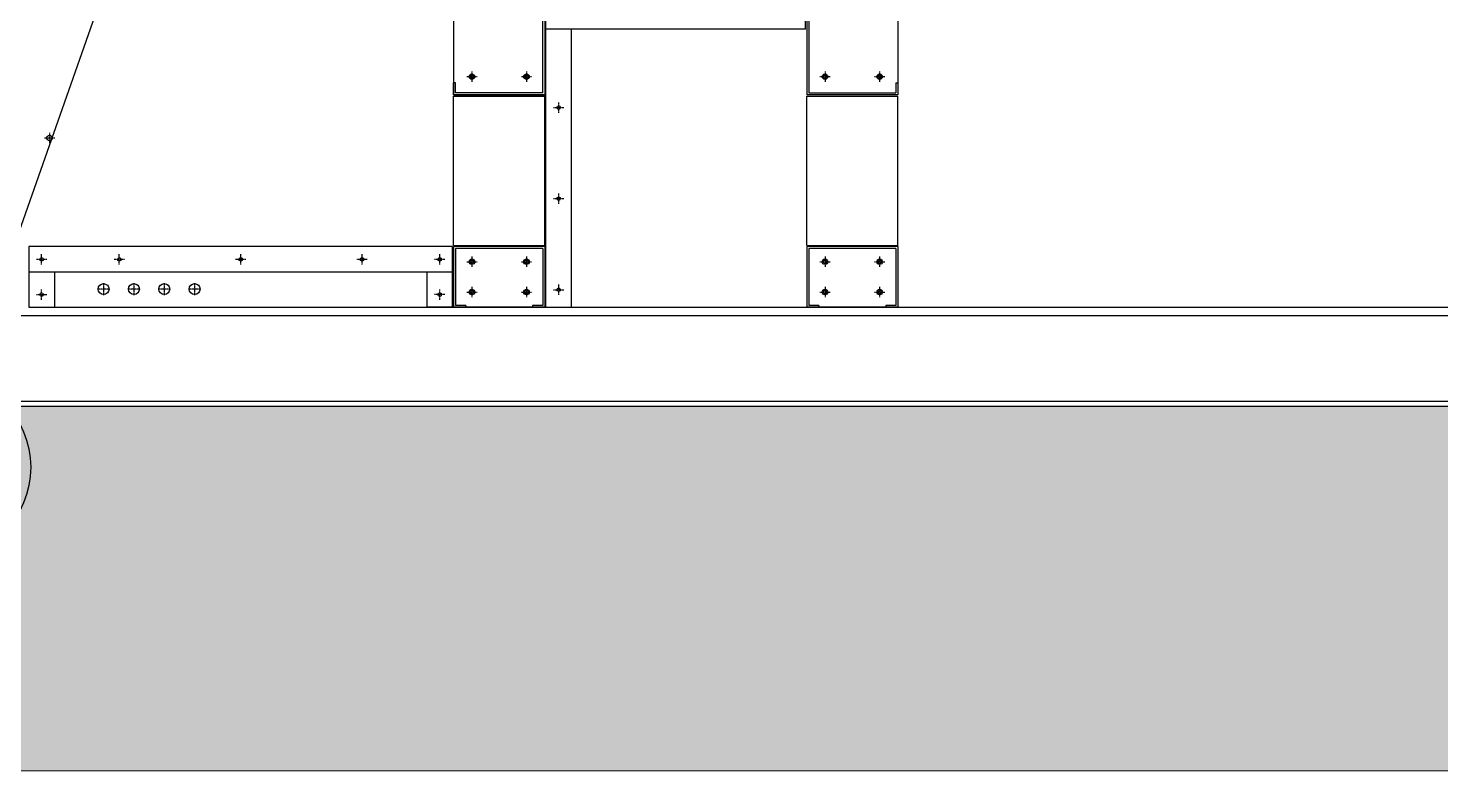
# Model space of a CAD drawing. Header units: millimetres. Extents: x 2280 to 31687, y 1787 to 22582.
# Drawn here: x 13163 to 15490, y 7770 to 8993 of the extents above; entities that cross this region are included whole.
import ezdxf

# ---------------------------------------------------------------- set-up
doc = ezdxf.new("R2010")
doc.units = ezdxf.units.MM
doc.linetypes.add('CENTER', pattern=[2, 1.25, -0.25, 0.25, -0.25])
for name, color, linetype in [('center', 1, 'CENTER'), ('냉각탑_dim', 1, 'Continuous'), ('냉각탑_찬넬방진', 1, 'Continuous')]:
    doc.layers.add(name, color=color, linetype=linetype)

# ---------------------------------------------------------------- blocks, each defined once
blk = doc.blocks.new('1')
for p, q in [((13863.5, 9033.4), (13863.5, 8883.4)), ((14010.3, 8886.6), (14010.3, 9030.2)), ((14013.5, 9033.4), (14013.5, 8883.4)), ((14015.5, 8533.4), (14015.5, 9033.4)), ((14443.3, 8991.4), (14443.3, 9033.4)), ((14445.3, 9033.4), (14445.3, 8883.4)), ((14448.5, 9030.2), (14448.5, 8886.6)), ((14595.3, 9033.4), (14595.3, 8883.4)), ((14443.3, 8991.4), (14015.5, 8991.4)), ((14057.5, 8533.4), (14057.5, 8991.4)), ((13866.7, 8903.4), (13863.5, 8903.4)), ((13863.5, 8883.4), (13863.5, 8903.4)), ((13866.7, 8886.6), (13866.7, 8903.4)), ((14013.5, 8903.4), (14013.5, 8883.4)), ((14592.1, 8903.4), (14595.3, 8903.4)), ((14592.1, 8903.4), (14592.1, 8886.6)), ((14595.3, 8903.4), (14595.3, 8883.4)), ((13863.5, 8883.4), (14013.5, 8883.4)), ((14013.5, 8883.4), (13863.5, 8883.4)), ((13863.5, 8881.4), (14013.5, 8881.4)), ((13863.5, 8635.4), (13863.5, 8881.4)), ((14010.3, 8886.6), (13866.7, 8886.6)), ((14013.5, 8635.4), (14013.5, 8881.4)), ((14595.3, 8883.4), (14445.3, 8883.4)), ((14445.3, 8881.4), (14595.3, 8881.4)), ((14445.3, 8635.4), (14445.3, 8881.4)), ((14448.5, 8886.6), (14592.1, 8886.6)), ((14595.3, 8635.4), (14595.3, 8881.4)), ((14595.3, 8633.4), (14595.3, 8727.9)), ((13861.7, 8633.4), (13163.7, 8633.4)), ((13163.7, 8633.4), (13163.7, 8533.4)), ((13861.7, 8533.4), (13861.7, 8633.4)), ((13863.5, 8635.4), (14013.5, 8635.4)), ((14013.5, 8633.4), (13863.5, 8633.4)), ((13863.5, 8633.4), (13863.5, 8533.4)), ((14013.5, 8633.4), (13863.5, 8633.4)), ((14013.5, 8633.4), (14013.5, 8533.4)), ((14445.3, 8635.4), (14595.3, 8635.4)), ((14445.3, 8633.4), (14445.3, 8533.4)), ((14595.3, 8633.4), (14445.3, 8633.4)), ((14595.3, 8633.4), (14595.3, 8533.4)), ((13866.7, 8630.2), (13866.7, 8536.6)), ((14010.3, 8630.2), (13866.7, 8630.2)), ((14010.3, 8630.2), (14010.3, 8536.6)), ((14448.5, 8630.2), (14448.5, 8536.6)), ((14592.1, 8630.2), (14448.5, 8630.2)), ((14592.1, 8630.2), (14592.1, 8536.6)), ((13861.7, 8591.4), (13163.7, 8591.4)), ((13205.7, 8591.4), (13205.7, 8533.4)), ((13819.7, 8533.4), (13819.7, 8591.4)), ((13163.7, 8533.4), (15519.7, 8533.4)), ((13861.7, 8533.4), (13819.7, 8533.4)), ((14013.5, 8533.4), (13863.5, 8533.4)), ((13883.5, 8533.4), (13863.5, 8533.4)), ((13883.5, 8536.6), (13866.7, 8536.6)), ((13883.5, 8536.6), (13883.5, 8533.4)), ((13993.5, 8536.6), (13993.5, 8533.4)), ((14010.3, 8536.6), (13993.5, 8536.6)), ((14013.5, 8533.4), (13993.5, 8533.4)), ((14015.5, 8533.4), (14057.5, 8533.4)), ((14465.3, 8533.4), (14445.3, 8533.4)), ((14595.3, 8533.4), (14445.3, 8533.4)), ((14465.3, 8536.6), (14448.5, 8536.6)), ((14465.3, 8536.6), (14465.3, 8533.4)), ((14575.3, 8536.6), (14575.3, 8533.4)), ((14592.1, 8536.6), (14575.3, 8536.6)), ((14595.3, 8533.4), (14575.3, 8533.4))]:
    blk.add_line(p, q)
for centre, radius in [((13893.5, 8913.4), 4.5), ((13893.5, 8913.4), 4.5), ((13893.5, 8913.4), 4.5), ((13893.5, 8913.4), 4.5), ((13893.5, 8913.4), 3), ((13893.5, 8913.4), 3), ((13983.5, 8913.4), 4.5), ((13983.5, 8913.4), 4.5), ((13983.5, 8913.4), 4.5), ((13983.5, 8913.4), 4.5), ((13983.5, 8913.4), 3), ((13983.5, 8913.4), 3), ((14475.3, 8913.4), 4.5), ((14475.3, 8913.4), 4.5), ((14475.3, 8913.4), 3), ((14565.3, 8913.4), 4.5), ((14565.3, 8913.4), 4.5), ((14565.3, 8913.4), 3), ((14036.5, 8862.4), 3), ((13197.7, 8812.4), 4.5), ((14036.5, 8712.4), 3), ((13184.7, 8612.4), 3), ((13312.7, 8612.4), 3), ((13512.7, 8612.4), 3), ((13512.7, 8612.4), 3), ((13712.7, 8612.4), 3), ((13712.7, 8612.4), 3), ((13840.7, 8612.4), 3), ((13893.5, 8608.4), 4.5), ((13893.5, 8608.4), 4.5), ((13893.5, 8608.4), 4.5), ((13893.5, 8608.4), 4.5), ((13893.5, 8608.4), 3), ((13893.5, 8608.4), 3), ((13983.5, 8608.4), 4.5), ((13983.5, 8608.4), 4.5), ((13983.5, 8608.4), 4.5), ((13983.5, 8608.4), 4.5), ((13983.5, 8608.4), 3), ((13983.5, 8608.4), 3), ((14475.3, 8608.4), 4.5), ((14475.3, 8608.4), 4.5), ((14475.3, 8608.4), 3), ((14565.3, 8608.4), 4.5), ((14565.3, 8608.4), 4.5), ((14565.3, 8608.4), 3), ((13286.7, 8563.4), 9), ((13336.7, 8563.4), 9), ((13386.7, 8563.4), 9), ((13436.7, 8563.4), 9), ((14036.5, 8562.4), 3), ((13184.7, 8554.4), 3), ((13840.7, 8554.4), 3), ((13893.5, 8558.4), 4.5), ((13893.5, 8558.4), 4.5), ((13893.5, 8558.4), 4.5), ((13893.5, 8558.4), 4.5), ((13893.5, 8558.4), 3), ((13893.5, 8558.4), 3), ((13983.5, 8558.4), 4.5), ((13983.5, 8558.4), 4.5), ((13983.5, 8558.4), 4.5), ((13983.5, 8558.4), 4.5), ((13983.5, 8558.4), 3), ((13983.5, 8558.4), 3), ((14475.3, 8558.4), 4.5), ((14475.3, 8558.4), 4.5), ((14475.3, 8558.4), 3), ((14565.3, 8558.4), 4.5), ((14565.3, 8558.4), 4.5), ((14565.3, 8558.4), 3)]:
    blk.add_circle(centre, radius)
at = {"layer": 'center'}
for p, q in [((13885, 8913.4), (13902, 8913.4)), ((13885, 8913.4), (13902, 8913.4)), ((13893.5, 8921.9), (13893.5, 8904.9)), ((13893.5, 8921.9), (13893.5, 8904.9)), ((13975, 8913.4), (13992, 8913.4)), ((13975, 8913.4), (13992, 8913.4)), ((13983.5, 8921.9), (13983.5, 8904.9)), ((13983.5, 8921.9), (13983.5, 8904.9)), ((14466.8, 8913.4), (14483.8, 8913.4)), ((14475.3, 8921.9), (14475.3, 8904.9)), ((14556.8, 8913.4), (14573.8, 8913.4)), ((14565.3, 8921.9), (14565.3, 8904.9)), ((14036.5, 8853.9), (14036.5, 8870.9)), ((14028, 8862.4), (14045, 8862.4)), ((13197.7, 8820.9), (13197.7, 8803.9)), ((13189.2, 8812.4), (13206.2, 8812.4)), ((14028, 8712.4), (14045, 8712.4)), ((14036.5, 8703.9), (14036.5, 8720.9)), ((13193.2, 8612.4), (13176.2, 8612.4)), ((13184.7, 8603.9), (13184.7, 8620.9)), ((13321.2, 8612.4), (13304.2, 8612.4)), ((13312.7, 8603.9), (13312.7, 8620.9)), ((13521.2, 8612.4), (13504.2, 8612.4)), ((13521.2, 8612.4), (13504.2, 8612.4)), ((13512.7, 8603.9), (13512.7, 8620.9)), ((13512.7, 8603.9), (13512.7, 8620.9)), ((13721.2, 8612.4), (13704.2, 8612.4)), ((13721.2, 8612.4), (13704.2, 8612.4)), ((13712.7, 8603.9), (13712.7, 8620.9)), ((13712.7, 8603.9), (13712.7, 8620.9)), ((13849.2, 8612.4), (13832.2, 8612.4)), ((13840.7, 8603.9), (13840.7, 8620.9)), ((13893.5, 8616.9), (13893.5, 8599.9)), ((13893.5, 8616.9), (13893.5, 8599.9)), ((13983.5, 8616.9), (13983.5, 8599.9)), ((13983.5, 8616.9), (13983.5, 8599.9)), ((14475.3, 8616.9), (14475.3, 8599.9)), ((14565.3, 8616.9), (14565.3, 8599.9)), ((13885, 8608.4), (13902, 8608.4)), ((13885, 8608.4), (13902, 8608.4)), ((13975, 8608.4), (13992, 8608.4)), ((13975, 8608.4), (13992, 8608.4)), ((14466.8, 8608.4), (14483.8, 8608.4)), ((14556.8, 8608.4), (14573.8, 8608.4)), ((13296.7, 8563.4), (13276.7, 8563.4)), ((13286.7, 8573.4), (13286.7, 8553.4)), ((13346.7, 8563.4), (13326.7, 8563.4)), ((13336.7, 8573.4), (13336.7, 8553.4)), ((13396.7, 8563.4), (13376.7, 8563.4)), ((13386.7, 8573.4), (13386.7, 8553.4)), ((13446.7, 8563.4), (13426.7, 8563.4)), ((13436.7, 8573.4), (13436.7, 8553.4)), ((13893.5, 8566.9), (13893.5, 8549.9)), ((13893.5, 8566.9), (13893.5, 8549.9)), ((13983.5, 8566.9), (13983.5, 8549.9)), ((13983.5, 8566.9), (13983.5, 8549.9)), ((14036.5, 8553.9), (14036.5, 8570.9)), ((14475.3, 8566.9), (14475.3, 8549.9)), ((14565.3, 8566.9), (14565.3, 8549.9)), ((13176.2, 8554.4), (13193.2, 8554.4)), ((13184.7, 8545.9), (13184.7, 8562.9)), ((13849.2, 8554.4), (13832.2, 8554.4)), ((13840.7, 8545.9), (13840.7, 8562.9)), ((13885, 8558.4), (13902, 8558.4)), ((13885, 8558.4), (13902, 8558.4)), ((13975, 8558.4), (13992, 8558.4)), ((13975, 8558.4), (13992, 8558.4)), ((14028, 8562.4), (14045, 8562.4)), ((14466.8, 8558.4), (14483.8, 8558.4)), ((14556.8, 8558.4), (14573.8, 8558.4))]:
    blk.add_line(p, q, dxfattribs=at)
at = {"layer": '냉각탑_dim', "linetype": 'ByBlock', "lineweight": -2}
blk.add_lwpolyline([(13382.7, 9328.3), (13060.8, 8413.2)], dxfattribs=at)
at = {"layer": '냉각탑_찬넬방진', "ltscale": 150}
blk.add_line((12019.7, 8519.8), (15519.7, 8519.8), dxfattribs=at)
at = {"layer": '냉각탑_찬넬방진', "ltscale": 30}
for p, q in [((18716.3, 8378.2), (12076.1, 8378.3)), ((18719.7, 8369.8), (11869.7, 8369.8))]:
    blk.add_line(p, q, dxfattribs=at)

msp = doc.modelspace()

# ---------------------------------------------------------------- hatches: boundary and pattern name
h = msp.add_hatch()
h.set_pattern_fill('AR-CONC', color=4)
h.set_pattern_definition([(50, (-317085.32, -193913.65), (182.18467, -15.939086), [19.05, -209.55]), (355, (-317085.32, -193913.65), (-35.24342, 191.056845), [15.24, -167.64058]), (100.451445, (-317070.14, -193914.98), (146.94125, 175.11775), [16.19001, -178.090245]), (46.1842, (-317085.32, -193862.85), (271.07904, -42.04233), [28.575, -314.325]), (96.63556, (-317062.73, -193866.36), (237.40413, 247.42612), [24.28502, -267.1356]), (351.18415, (-317085.32, -193862.85), (237.40413, 247.42612), [22.85997, -251.45973]), (21, (-317059.92, -193875.55), (151.61439, -102.2652), [19.05, -209.55]), (326, (-317059.92, -193875.55), (61.80203, 184.18797), [15.24, -167.64]), (71.451445, (-317047.28, -193884.07), (213.41642, 81.92277), [16.19001, -178.08994]), (37.5, (-317085.32, -193913.65), (3.088603, 84.555039), [0, -165.608, 0, -170.18, 0, -168.275]), (7.5, (-317085.32, -193913.65), (66.819663, 100.180575), [0, -97.028, 0, -161.798, 0, -64.135]), (327.5, (-317141.96, -193913.65), (135.590595, -5.728744), [0, -63.5, 0, -198.12, 0, -262.89]), (317.5, (-317167.36, -193913.65), (148.12918, 25.42649), [0, -82.55, 0, -131.572, 0, -186.69])])
edge = h.paths.add_edge_path()
edge.add_line((11869.7, 7769.8), (18869.6, 7769.8))
edge.add_line((18869.6, 7769.8), (18869.8, 8369.8))
edge.add_line((18869.8, 8369.8), (11869.8, 8369.8))
edge.add_line((11869.8, 8369.8), (11869.6, 7769.8))

# ---------------------------------------------------------------- linework, layer by layer
at = {"lineweight": 5, "elevation": 0}
for points in [[(18869.7, 8369.8), (11869.7, 8369.8)], [(11869.7, 7769.8), (18869.7, 7769.8)]]:
    msp.add_lwpolyline(points, dxfattribs=at)
at = {"layer": '냉각탑_dim', "linetype": 'ByBlock', "lineweight": -2}
msp.add_circle((13016.7, 8269.8), 150, dxfattribs=at)

# ---------------------------------------------------------------- block references
msp.add_blockref('1', (0, 0))

doc.saveas('drawing.dxf')
